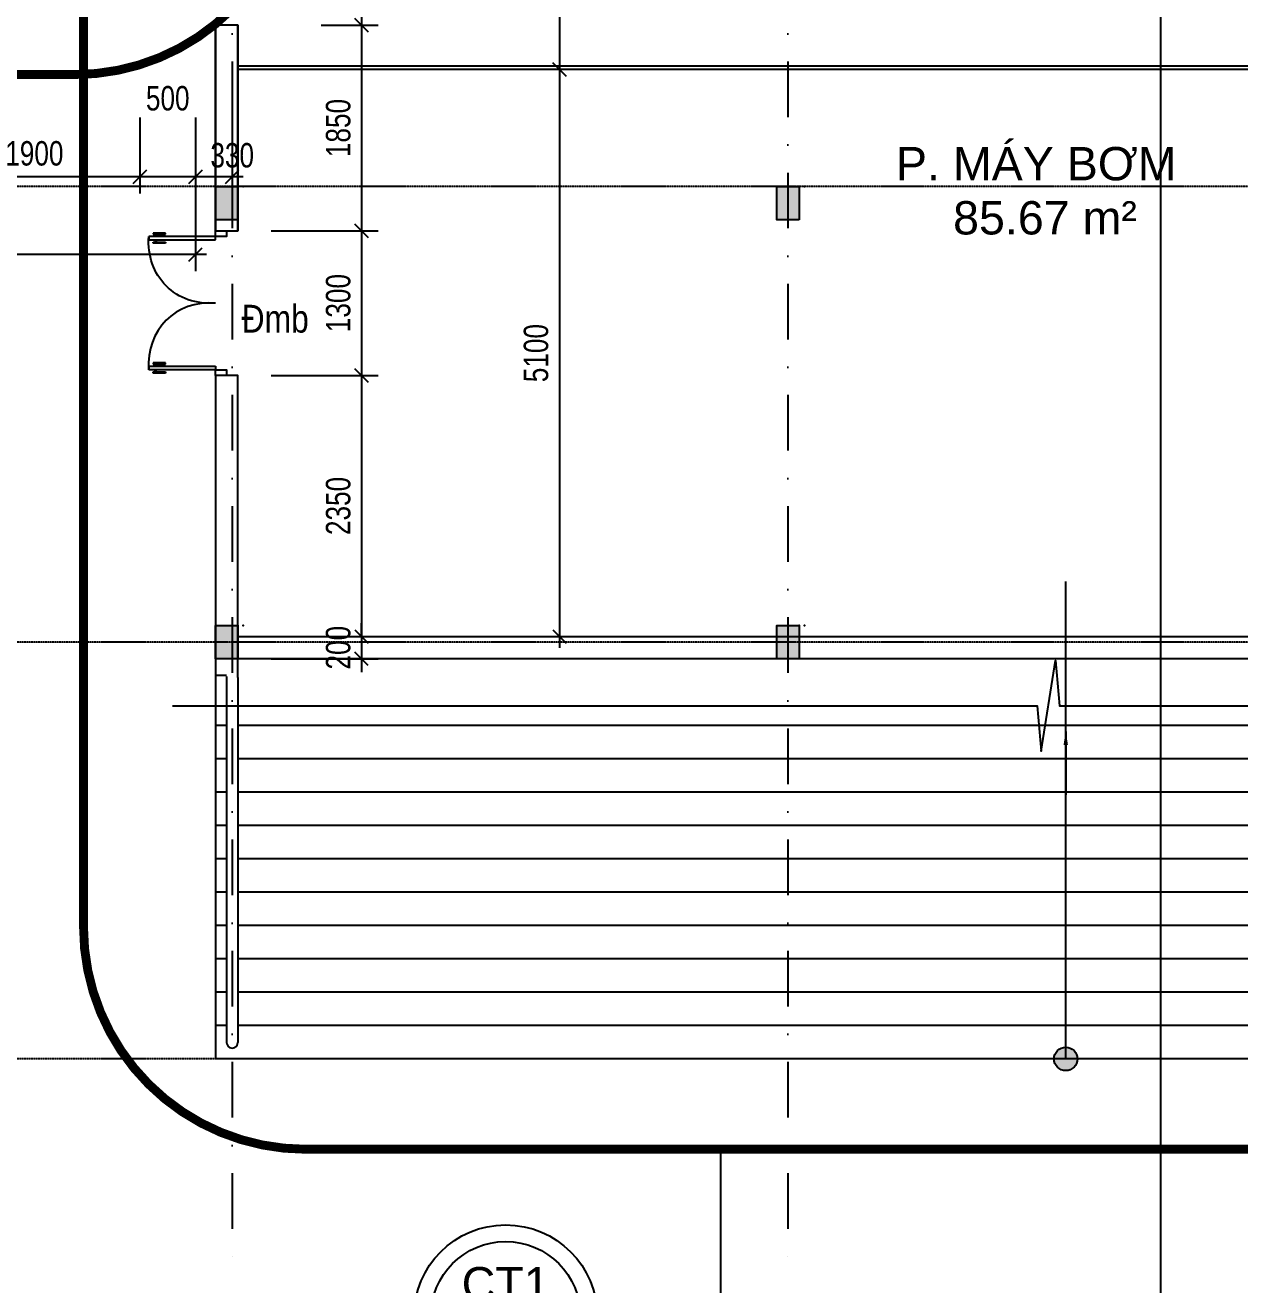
# Model space of a CAD drawing. Header units: millimetres. Extents: x -9574 to 115615, y -25569 to 161230.
# Drawn here: x 23467 to 34396, y -13032 to -1700 of the extents above; entities that cross this region are included whole.
import ezdxf
from ezdxf.enums import TextEntityAlignment as Align

# ---------------------------------------------------------------- set-up
doc = ezdxf.new("R2010")
doc.units = ezdxf.units.MM
for name, pattern in [('KHOANH CT RAM$0$HIDDEN', [9.524999999999999, 6.35, -3.175]), ('KHOANH CT TM-T2-VS1 2$0$HIDDEN', [9.524999999999999, 6.35, -3.175]), ('luoi  H3$0$DASHDOT', [1, 0.5, -0.25, 0, -0.25]), ('luoi  H3$0$DASHDOT2', [0.5, 0.25, -0.125, 0, -0.125])]:
    doc.linetypes.add(name, pattern=pattern)
for name, color, linetype in [('$1$KICHTHUOC', 2, 'Continuous'), ('CUA3', 3, 'Continuous'), ('cuaTT T1$0$TEXTcuaT1', 2, 'Continuous'), ('DAUCAT$0$GHICHU', 6, 'Continuous'), ('dimTT T1$0$KICHTHUOC', 2, 'Continuous'), ('KHOANH CT RAM$0$GHICHU7', 7, 'Continuous'), ('KHOANH CT RAM$0$REC', 40, 'KHOANH CT RAM$0$HIDDEN'), ('KHOANH CT TM-T2-VS1 2$0$REC', 40, 'KHOANH CT TM-T2-VS1 2$0$HIDDEN'), ('luoi  H3$0$truc 3', 8, 'Continuous'), ('luoi  H3$0$TRUC9', 251, 'luoi  H3$0$DASHDOT'), ('text T1$0$textH3', 4, 'Continuous'), ('TT T1$0$03', 4, 'Continuous'), ('TT T1$0$bao cauthang$0$CUA3', 3, 'Continuous'), ('TT T1$0$COT1', 7, 'Continuous'), ('TT T1$0$HATCH', 8, 'Continuous'), ('TT T1$0$NETCAT8', 8, 'Continuous'), ('TT T1$0$TUONG6', 6, 'Continuous')]:
    doc.layers.add(name, color=color, linetype=linetype)
doc.styles.add('cuaTT T1$0$VNI-Helve-Condense', font='vhelvcn_0.ttf')
doc.styles.add('DAUCAT$0$Tahoma', font='tahoma_1.ttf')
doc.styles.add('dimTT T1$0$Standard', font='txt')
doc.styles.add('dimTT T1$1$VSIMPLEX.SHX', font='VSIMPLEX.SHX', dxfattribs={"width": 0.8})
doc.styles.add('KHOANH CT RAM$0$VNI-HELVE', font='vhelven_0.ttf')
doc.styles.add('text T1$0$VNI-HELVE', font='vhelven_0.ttf')
doc.styles.add('TT T1$0$VSIMPLEX.SHX', font='VSIMPLEX.SHX', dxfattribs={"width": 0.8})
doc.dimstyles.new('dimTT T1$0$Standard', dxfattribs={"dimtxt": 0.18, "dimasz": 0.18, "dimexe": 0.18, "dimexo": 0.0625, "dimgap": 0.09, "dimtad": 0, "dimtih": 1, "dimtoh": 1, "dimdec": 4, "dimzin": 0, "dimdsep": 46, "dimtxsty": 'dimTT T1$0$Standard', "dimcen": 0.09, "dimadec": 0, "dimazin": 0, "dimtfac": 1, "dimtdec": 4, "dimtofl": 0, "dimtmove": 0, "dimatfit": 3, "dimfxl": 0, "dimtolj": 1, "dimtzin": 0, "dimarcsym": 0})
doc.dimstyles.new('dimTT T1$1$1-100', dxfattribs={"dimscale": 0, "dimtxt": 220, "dimasz": 120, "dimexe": 150, "dimexo": 300, "dimgap": 100, "dimtad": 1, "dimdec": 0, "dimzin": 0, "dimdsep": 46, "dimtxsty": 'dimTT T1$1$VSIMPLEX.SHX', "dimblk1": 'dimTT T1$1$_OBLIQUE', "dimblk2": 'dimTT T1$1$_OBLIQUE', "dimsah": 1, "dimcen": 0, "dimdle": 100, "dimclrd": 2, "dimclre": 2, "dimclrt": 4, "dimadec": 0, "dimazin": 0, "dimtfac": 1, "dimtdec": 0, "dimtix": 1, "dimtmove": 2, "dimatfit": 3, "dimfxl": 0, "dimtolj": 1, "dimtzin": 0, "dimlwd": -1, "dimlwe": -1, "dimarcsym": 0})
doc.dimstyles.new('TT T1$0$100', dxfattribs={"dimscale": 0, "dimtxt": 600, "dimasz": 120, "dimexe": 150, "dimexo": 300, "dimgap": 100, "dimtad": 1, "dimdec": 0, "dimzin": 0, "dimdsep": 46, "dimtxsty": 'TT T1$0$VSIMPLEX.SHX', "dimblk1": 'TT T1$0$_OBLIQUE', "dimblk2": 'TT T1$0$_OBLIQUE', "dimsah": 1, "dimcen": 0, "dimdle": 100, "dimclrd": 2, "dimclre": 2, "dimclrt": 4, "dimadec": 0, "dimazin": 0, "dimtfac": 1, "dimtdec": 0, "dimtix": 1, "dimtmove": 2, "dimatfit": 3, "dimfxl": 0, "dimtolj": 1, "dimtzin": 0, "dimlwd": -1, "dimlwe": -1, "dimarcsym": 0})

# ---------------------------------------------------------------- blocks, each defined once
blk = doc.blocks.new('luoi  H3')
at = {"layer": 'luoi  H3$0$truc 3', "linetype": 'luoi  H3$0$DASHDOT2', "ltscale": 2000}
for p, q in [((25330, 23976.24335343495), (25330, -12863.07312176737)), ((30329.99999999999, 23976.24335343495), (30329.99999999977, -12863.07312176737))]:
    blk.add_line(p, q, dxfattribs=at)
at = {"layer": 'luoi  H3$0$TRUC9', "ltscale": 2}
for p, q in [((43233.35708804721, -3150.000000000116), (21060.1944206037, -3150)), ((43233.3570880472, -7250.000000000116), (21060.19442060369, -7250)), ((43233.3570880472, -11000.00000000012), (21060.19442060369, -11000))]:
    blk.add_line(p, q, dxfattribs=at)
blk = doc.blocks.new('TT T1$0$_OBLIQUE')
at = {"color": 0, "linetype": 'ByBlock'}
blk.add_line((-0.5, -0.5), (0.5, 0.5), dxfattribs=at)
blk = doc.blocks.new('text T1')
at = {"layer": 'text T1$0$textH3', "style": 'text T1$0$VNI-HELVE'}
for s, p in [('P. MAÙY BÔM', (31302.19685632661, -3095.43397690853)), ('85.67 m²', (31816.20822275242, -3582.4673854962))]:
    blk.add_text(s, height=300, dxfattribs=at).set_placement(p)
blk = doc.blocks.new('*U227')
blk.add_line((-1.434079634557439e-15, 7.937499999999994), (1.580855960127549e-14, 578.6087927799314))
at = {"style": 'DAUCAT$0$Tahoma', "flags": 8}
for tag, p in [('VIEWNUMBER-b', (1.596002264477171e-14, 586.5462927799314)), ('VIEWNUMBER', (-1.409983241273949e-15, -5.639932965095795e-15))]:
    blk.add_attdef(tag, text='', height=2.5, dxfattribs=at).set_placement(p, align=Align.BOTTOM_CENTER)
for tag, p in [('SHEETNUMBER-b', (1.596002264477171e-14, 584.9587927799314)), ('SHEETNUMBER', (-1.409983241273949e-15, -1.587500000000005))]:
    blk.add_attdef(tag, text='', height=2.5, dxfattribs=at).set_placement(p, align=Align.TOP_CENTER)
blk = doc.blocks.new('DAUCAT')
at = {"layer": 'DAUCAT$0$GHICHU', "color": 6, "xscale": 70, "yscale": 70, "zscale": 70}
blk.add_blockref('*U227', (33686.62553419598, -13986.58501684287), dxfattribs=at)
blk = doc.blocks.new('KHOANH CT RAM$0$Chitiet')
for p, q in [((-550.0000000000146, 0), (-800.0000000000146, 0)), ((-450, 0), (450, 0)), ((550.0000000000146, 0), (800.0000000000146, 0))]:
    blk.add_line(p, q)
for radius in [550, 450]:
    blk.add_circle((0, 0), radius)
at = {"style": 'KHOANH CT RAM$0$VNI-HELVE'}
for tag, p in [('CT1', (0, 197.2144846796582)), ('KT01', (0, -200))]:
    blk.add_attdef(tag, text='', height=200, dxfattribs=at).set_placement(p, align=Align.MIDDLE)
blk = doc.blocks.new('KHOANH CT RAM')
at = {"layer": 'KHOANH CT RAM$0$GHICHU7'}
blk.add_lwpolyline([(28011.64318010306, -13317.87964131009), (29727.13511148508, -13317.7844376822), (29727.13511148508, -11812.45397881)], dxfattribs=at)
at = {"layer": 'KHOANH CT RAM$0$REC', "ltscale": 100, "const_width": 80}
blk.add_lwpolyline([(23992.1209543125, -9812.453978810005), (23992.1209543125, -1642.580493668012, -0.4142135623730953), (25992.12095431249, 357.4195063319885), (39460.80322993708, 357.4195063319876, -0.414213562373095), (41460.80322993708, -1642.580493668012), (41460.80322993708, -9812.453978810005, -0.414213562373095), (39460.80322993708, -11812.45397881), (25992.1209543125, -11812.45397881, -0.414213562373095)], format="xyb", close=True, dxfattribs=at)
at = {"layer": 'KHOANH CT RAM$0$GHICHU7'}
ref = blk.add_blockref('KHOANH CT RAM$0$Chitiet', (27790.39524019417, -13317.68923405431), dxfattribs=dict(at, xscale=1.5, yscale=1.5, zscale=1.5))
ref.add_attrib('KT01', 'KT.501', dxfattribs={"layer": '0', "height": 250, "style": 'KHOANH CT RAM$0$VNI-HELVE'}).set_placement((27790.39524019417, -13617.68923405431), align=Align.MIDDLE)
ref.add_attrib('CT1', 'CT1', dxfattribs={"layer": '0', "height": 300.0000000000001, "style": 'KHOANH CT RAM$0$VNI-HELVE'}).set_placement((27790.39524019417, -13021.86750703482), align=Align.MIDDLE)
blk = doc.blocks.new('KHOANH CT TM-T2-VS1 2')
at = {"layer": 'KHOANH CT TM-T2-VS1 2$0$REC', "ltscale": 100, "const_width": 80}
blk.add_lwpolyline([(21095.17481860931, 9464.915551726135), (23909.78653064743, 9464.915551726139, -0.4142135623730953), (25909.78653064743, 7464.915551726139), (25909.78653064743, -143.8742416467144, -0.414213562373095), (23909.78653064743, -2143.874241646714), (21095.17481860931, -2143.874241646714, -0.414213562373095), (19095.17481860931, -143.8742416467144), (19095.17481860931, 7464.915551726135, -0.414213562373095)], format="xyb", close=True, dxfattribs=at)
blk = doc.blocks.new('dimTT T1$1$_OBLIQUE')
at = {"color": 0, "linetype": 'ByBlock'}
blk.add_line((-0.5, -0.5), (0.5, 0.5), dxfattribs=at)
blk = doc.blocks.new('*D2020')
at = {"layer": 'DEFPOINTS', "color": 0, "ltscale": 2}
for p in [(25000.00001016027, -2228.647251000701), (25330.00001016027, -2228.647251000701), (25000.00001016027, -3063.952438751774)]:
    blk.add_point(p, dxfattribs=at)
at = {"layer": 'dimTT T1$0$KICHTHUOC', "color": 2, "ltscale": 2}
for p, q in [((25000.00001016027, -2528.647251000701), (25000.00001016027, -3213.952438751774)), ((25330.00001016027, -2528.647251000701), (25330.00001016027, -3213.952438751774)), ((25430.00001016027, -3063.952438751774), (24900.00001016027, -3063.952438751774))]:
    blk.add_line(p, q, dxfattribs=at)
at = {"layer": 'dimTT T1$0$KICHTHUOC', "color": 2, "ltscale": 2, "xscale": 120, "yscale": 120, "zscale": 120, "rotation": 180}
blk.add_blockref('dimTT T1$1$_OBLIQUE', (25000.00001016027, -3063.952438751774), dxfattribs=at)
at = {"layer": 'dimTT T1$0$KICHTHUOC', "color": 2, "ltscale": 2, "xscale": 120, "yscale": 120, "zscale": 120}
blk.add_blockref('dimTT T1$1$_OBLIQUE', (25330.00001016027, -3063.952438751774), dxfattribs=at)
at = {"layer": 'dimTT T1$0$KICHTHUOC', "color": 4, "ltscale": 2, "insert": (25330.00001016027, -2871.299844876237), "char_height": 220, "attachment_point": 5, "style": 'dimTT T1$1$VSIMPLEX.SHX'}
blk.add_mtext('\\A1;330', dxfattribs=at)
blk = doc.blocks.new('*D2021')
at = {"layer": 'DEFPOINTS', "color": 0, "ltscale": 2}
for p in [(24499.92210919364, -2228.647251000701), (25000.00001016027, -2228.647251000701), (24499.92210919364, -3063.952438751774)]:
    blk.add_point(p, dxfattribs=at)
at = {"layer": 'dimTT T1$0$KICHTHUOC', "color": 2, "ltscale": 2}
for p, q in [((24499.92210919364, -2528.647251000701), (24499.92210919364, -3213.952438751774)), ((25000.00001016027, -2528.647251000701), (25000.00001016027, -3213.952438751774)), ((25100.00001016027, -3063.952438751774), (24399.92210919364, -3063.952438751774))]:
    blk.add_line(p, q, dxfattribs=at)
at = {"layer": 'dimTT T1$0$KICHTHUOC', "color": 2, "ltscale": 2, "xscale": 120, "yscale": 120, "zscale": 120, "rotation": 180}
blk.add_blockref('dimTT T1$1$_OBLIQUE', (24499.92210919364, -3063.952438751774), dxfattribs=at)
at = {"layer": 'dimTT T1$0$KICHTHUOC', "color": 2, "ltscale": 2, "xscale": 120, "yscale": 120, "zscale": 120}
blk.add_blockref('dimTT T1$1$_OBLIQUE', (25000.00001016027, -3063.952438751774), dxfattribs=at)
at = {"layer": 'dimTT T1$0$KICHTHUOC', "color": 4, "ltscale": 2, "insert": (24749.96105967695, -2358.335185341311), "char_height": 220, "attachment_point": 5, "style": 'dimTT T1$1$VSIMPLEX.SHX'}
blk.add_mtext('\\A1;500', dxfattribs=at)
blk = doc.blocks.new('*D2022')
at = {"layer": 'DEFPOINTS', "color": 0, "ltscale": 2}
for p in [(22600.00001016277, -2228.647251000701), (24499.92210919364, -2228.647251000701), (22600.00001016277, -3063.952438751774)]:
    blk.add_point(p, dxfattribs=at)
at = {"layer": 'dimTT T1$0$KICHTHUOC', "color": 2, "ltscale": 2}
for p, q in [((22600.00001016277, -2528.647251000701), (22600.00001016277, -3213.952438751774)), ((24499.92210919364, -2528.647251000701), (24499.92210919364, -3213.952438751774)), ((24599.92210919364, -3063.952438751774), (22500.00001016277, -3063.952438751774))]:
    blk.add_line(p, q, dxfattribs=at)
at = {"layer": 'dimTT T1$0$KICHTHUOC', "color": 2, "ltscale": 2, "xscale": 120, "yscale": 120, "zscale": 120, "rotation": 180}
blk.add_blockref('dimTT T1$1$_OBLIQUE', (22600.00001016277, -3063.952438751774), dxfattribs=at)
at = {"layer": 'dimTT T1$0$KICHTHUOC', "color": 2, "ltscale": 2, "xscale": 120, "yscale": 120, "zscale": 120}
blk.add_blockref('dimTT T1$1$_OBLIQUE', (24499.92210919364, -3063.952438751774), dxfattribs=at)
at = {"layer": 'dimTT T1$0$KICHTHUOC', "color": 4, "ltscale": 2, "insert": (23549.9610596782, -2853.952438751774), "char_height": 220, "attachment_point": 5, "style": 'dimTT T1$1$VSIMPLEX.SHX'}
blk.add_mtext('\\A1;1900', dxfattribs=at)
blk = doc.blocks.new('*D2076')
at = {"layer": 'DEFPOINTS', "color": 0, "ltscale": 2}
for p in [(20000.00001016026, -2228.647251000701), (25000.00001016027, -2228.647251000701), (20000.00001016026, -3761.354551988727)]:
    blk.add_point(p, dxfattribs=at)
at = {"layer": 'dimTT T1$0$KICHTHUOC', "color": 2, "ltscale": 2}
for p, q in [((20000.00001016026, -2528.647251000701), (20000.00001016026, -3911.354551988727)), ((25000.00001016027, -2528.647251000701), (25000.00001016027, -3911.354551988727)), ((25100.00001016027, -3761.354551988727), (19900.00001016026, -3761.354551988727))]:
    blk.add_line(p, q, dxfattribs=at)
at = {"layer": 'dimTT T1$0$KICHTHUOC', "color": 2, "ltscale": 2, "xscale": 120, "yscale": 120, "zscale": 120, "rotation": 180}
blk.add_blockref('dimTT T1$1$_OBLIQUE', (20000.00001016026, -3761.354551988727), dxfattribs=at)
at = {"layer": 'dimTT T1$0$KICHTHUOC', "color": 2, "ltscale": 2, "xscale": 120, "yscale": 120, "zscale": 120}
blk.add_blockref('dimTT T1$1$_OBLIQUE', (25000.00001016027, -3761.354551988727), dxfattribs=at)
at = {"layer": 'dimTT T1$0$KICHTHUOC', "color": 4, "ltscale": 2, "insert": (22500.00001016026, -3551.354551988727), "char_height": 220, "attachment_point": 5, "style": 'dimTT T1$1$VSIMPLEX.SHX'}
blk.add_mtext('\\A1;5000', dxfattribs=at)
blk = doc.blocks.new('*D2259')
at = {"layer": 'DEFPOINTS', "color": 0, "ltscale": 2}
for p in [(25830.07790096576, -99.58985574890286), (25830.07790096576, -1699.589855748437), (26494.58081263868, -1699.589855748437)]:
    blk.add_point(p, dxfattribs=at)
at = {"layer": 'dimTT T1$0$KICHTHUOC', "color": 2, "ltscale": 2}
for p, q in [((26494.58081263868, 0.4101442510969523), (26494.58081263868, -1799.589855748437)), ((26130.07790096576, -99.58985574890293), (26644.58081263868, -99.58985574890309)), ((26130.07790096576, -1699.589855748437), (26644.58081263868, -1699.589855748437))]:
    blk.add_line(p, q, dxfattribs=at)
at = {"layer": 'dimTT T1$0$KICHTHUOC', "color": 2, "ltscale": 2, "xscale": 120, "yscale": 120, "zscale": 120}
for p, rotation in [((26494.58081263868, -99.58985574890305), 90), ((26494.58081263868, -1699.589855748437), 270)]:
    blk.add_blockref('dimTT T1$1$_OBLIQUE', p, dxfattribs=dict(at, rotation=rotation))
at = {"layer": 'dimTT T1$0$KICHTHUOC', "color": 4, "ltscale": 2, "insert": (26284.58081263868, -899.5898557486659), "char_height": 220, "attachment_point": 5, "rotation": 90, "style": 'dimTT T1$1$VSIMPLEX.SHX'}
blk.add_mtext('\\A1;1600', dxfattribs=at)
blk = doc.blocks.new('*D2260')
at = {"layer": 'DEFPOINTS', "color": 0, "ltscale": 2}
for p in [(25830.07790096576, -1699.589855748437), (25380.0000000007, -3549.794926833442), (26494.58081263868, -3549.794926833443)]:
    blk.add_point(p, dxfattribs=at)
at = {"layer": 'dimTT T1$0$KICHTHUOC', "color": 2, "ltscale": 2}
for p, q in [((26130.07790096576, -1699.589855748437), (26644.58081263868, -1699.589855748437)), ((26494.58081263868, -1599.589855748437), (26494.58081263868, -3649.794926833443)), ((25680.0000000007, -3549.794926833443), (26644.58081263868, -3549.794926833443))]:
    blk.add_line(p, q, dxfattribs=at)
at = {"layer": 'dimTT T1$0$KICHTHUOC', "color": 2, "ltscale": 2, "xscale": 120, "yscale": 120, "zscale": 120}
for p, rotation in [((26494.58081263868, -1699.589855748437), 90), ((26494.58081263868, -3549.794926833443), 270)]:
    blk.add_blockref('dimTT T1$1$_OBLIQUE', p, dxfattribs=dict(at, rotation=rotation))
at = {"layer": 'dimTT T1$0$KICHTHUOC', "color": 4, "ltscale": 2, "insert": (26284.58081263868, -2624.692391290936), "char_height": 220, "attachment_point": 5, "rotation": 90, "style": 'dimTT T1$1$VSIMPLEX.SHX'}
blk.add_mtext('\\A1;1850', dxfattribs=at)
blk = doc.blocks.new('*D2261')
at = {"layer": 'DEFPOINTS', "color": 0, "ltscale": 2}
for p in [(25380.0000000007, -3549.794926833442), (25379.92210919689, -4849.794926833442), (26494.58081263868, -4849.794926833442)]:
    blk.add_point(p, dxfattribs=at)
at = {"layer": 'dimTT T1$0$KICHTHUOC', "color": 2, "ltscale": 2}
for p, q in [((26494.58081263868, -3449.794926833443), (26494.58081263868, -4949.794926833442)), ((25680.0000000007, -3549.794926833443), (26644.58081263868, -3549.794926833443)), ((25679.92210919689, -4849.794926833442), (26644.58081263868, -4849.794926833443))]:
    blk.add_line(p, q, dxfattribs=at)
at = {"layer": 'dimTT T1$0$KICHTHUOC', "color": 2, "ltscale": 2, "xscale": 120, "yscale": 120, "zscale": 120}
for p, rotation in [((26494.58081263868, -3549.794926833443), 90), ((26494.58081263868, -4849.794926833442), 270)]:
    blk.add_blockref('dimTT T1$1$_OBLIQUE', p, dxfattribs=dict(at, rotation=rotation))
at = {"layer": 'dimTT T1$0$KICHTHUOC', "color": 4, "ltscale": 2, "insert": (26284.58081263868, -4199.794926833439), "char_height": 220, "attachment_point": 5, "rotation": 90, "style": 'dimTT T1$1$VSIMPLEX.SHX'}
blk.add_mtext('\\A1;1300', dxfattribs=at)
blk = doc.blocks.new('*D2262')
at = {"layer": 'DEFPOINTS', "color": 0, "ltscale": 2}
for p in [(25379.92210919689, -4849.794926833442), (25380.0000000007, -7200.00000000012), (26494.58081263868, -7200.00000000012)]:
    blk.add_point(p, dxfattribs=at)
at = {"layer": 'dimTT T1$0$KICHTHUOC', "color": 2, "ltscale": 2}
for p, q in [((26494.58081263868, -4749.794926833442), (26494.58081263868, -7300.00000000012)), ((25679.92210919689, -4849.794926833442), (26644.58081263868, -4849.794926833443)), ((25680.0000000007, -7200.00000000012), (26644.58081263868, -7200.000000000121))]:
    blk.add_line(p, q, dxfattribs=at)
at = {"layer": 'dimTT T1$0$KICHTHUOC', "color": 2, "ltscale": 2, "xscale": 120, "yscale": 120, "zscale": 120}
for p, rotation in [((26494.58081263868, -4849.794926833442), 90), ((26494.58081263868, -7200.00000000012), 270)]:
    blk.add_blockref('dimTT T1$1$_OBLIQUE', p, dxfattribs=dict(at, rotation=rotation))
at = {"layer": 'dimTT T1$0$KICHTHUOC', "color": 4, "ltscale": 2, "insert": (26284.58081263868, -6024.897463416777), "char_height": 220, "attachment_point": 5, "rotation": 90, "style": 'dimTT T1$1$VSIMPLEX.SHX'}
blk.add_mtext('\\A1;2350', dxfattribs=at)
blk = doc.blocks.new('*D2263')
at = {"layer": 'DEFPOINTS', "color": 0, "ltscale": 2}
for p in [(25380.0000000007, -7200.00000000012), (25380.0000000007, -7400.000000000011), (26494.58081263868, -7400.000000000011)]:
    blk.add_point(p, dxfattribs=at)
at = {"layer": 'dimTT T1$0$KICHTHUOC', "color": 2, "ltscale": 2}
for p, q in [((26494.58081263868, -7200.00000000012), (26494.58081263868, -7080.00000000012)), ((25680.0000000007, -7200.00000000012), (26644.58081263868, -7200.000000000121)), ((26494.58081263868, -7200.00000000012), (26494.58081263868, -7400.000000000011)), ((25680.0000000007, -7400.000000000011), (26644.58081263868, -7400.000000000012)), ((26494.58081263868, -7400.000000000011), (26494.58081263868, -7520.000000000011))]:
    blk.add_line(p, q, dxfattribs=at)
at = {"layer": 'dimTT T1$0$KICHTHUOC', "color": 2, "ltscale": 2, "xscale": 120, "yscale": 120, "zscale": 120}
for p, rotation in [((26494.58081263868, -7200.00000000012), 270), ((26494.58081263868, -7400.000000000011), 90)]:
    blk.add_blockref('dimTT T1$1$_OBLIQUE', p, dxfattribs=dict(at, rotation=rotation))
at = {"layer": 'dimTT T1$0$KICHTHUOC', "color": 4, "ltscale": 2, "insert": (26284.58081263868, -7300.000000000062), "char_height": 220, "attachment_point": 5, "rotation": 90, "style": 'dimTT T1$1$VSIMPLEX.SHX'}
blk.add_mtext('\\A1;200', dxfattribs=at)
blk = doc.blocks.new('*D2355')
at = {"layer": 'DEFPOINTS', "color": 0, "ltscale": 2}
for p in [(28480.97781228885, 0.2915133268357712), (28274.53353885963, -2099.708486673164), (28480.97781228885, -2099.708486673164)]:
    blk.add_point(p, dxfattribs=at)
at = {"layer": 'dimTT T1$0$KICHTHUOC', "color": 2, "ltscale": 2}
for p, q in [((28180.97781228885, 0.2915133268358562), (28124.53353885963, 0.2915133268358722)), ((28274.53353885963, 100.2915133268358), (28274.53353885963, -2199.708486673164)), ((28180.97781228885, -2099.708486673164), (28124.53353885963, -2099.708486673164))]:
    blk.add_line(p, q, dxfattribs=at)
at = {"layer": 'dimTT T1$0$KICHTHUOC', "color": 2, "ltscale": 2, "xscale": 120, "yscale": 120, "zscale": 120}
for p, rotation in [((28274.53353885963, 0.2915133268358298), 90), ((28274.53353885963, -2099.708486673164), 270)]:
    blk.add_blockref('dimTT T1$1$_OBLIQUE', p, dxfattribs=dict(at, rotation=rotation))
at = {"layer": 'dimTT T1$0$KICHTHUOC', "color": 4, "ltscale": 2, "insert": (28064.53353885963, -1049.70848667316), "char_height": 220, "attachment_point": 5, "rotation": 90, "style": 'dimTT T1$1$VSIMPLEX.SHX'}
blk.add_mtext('\\A1;2100', dxfattribs=at)
blk = doc.blocks.new('*D2356')
at = {"layer": 'DEFPOINTS', "color": 0, "ltscale": 2}
for p in [(28480.97781228885, -2099.708486673164), (28274.53353885961, -7200.000000000119), (28319.37264400446, -7200.000000000119)]:
    blk.add_point(p, dxfattribs=at)
at = {"layer": 'dimTT T1$0$KICHTHUOC', "color": 2, "ltscale": 2}
for p, q in [((28274.53353885961, -1999.708486673164), (28274.53353885961, -7300.000000000119)), ((28180.97781228885, -2099.708486673164), (28124.53353885961, -2099.708486673164)), ((28019.37264400446, -7200.000000000119), (28124.53353885961, -7200.000000000119))]:
    blk.add_line(p, q, dxfattribs=at)
at = {"layer": 'dimTT T1$0$KICHTHUOC', "color": 2, "ltscale": 2, "xscale": 120, "yscale": 120, "zscale": 120}
for p, rotation in [((28274.53353885961, -2099.708486673164), 90), ((28274.53353885961, -7200.000000000119), 270)]:
    blk.add_blockref('dimTT T1$1$_OBLIQUE', p, dxfattribs=dict(at, rotation=rotation))
at = {"layer": 'dimTT T1$0$KICHTHUOC', "color": 4, "ltscale": 2, "insert": (28064.53353885961, -4649.854243336637), "char_height": 220, "attachment_point": 5, "rotation": 90, "style": 'dimTT T1$1$VSIMPLEX.SHX'}
blk.add_mtext('\\A1;5100', dxfattribs=at)
blk = doc.blocks.new('cuaTT T1')
at = {"layer": 'cuaTT T1$0$TEXTcuaT1', "style": 'cuaTT T1$0$VNI-Helve-Condense'}
blk.add_text('Ñmb', height=250, dxfattribs=at).set_placement((25414.64537673271, -4465.230051575361))
blk = doc.blocks.new('TT T1')
at = {"layer": 'TT T1$0$COT1'}
for points in [[(25379.99999999983, -3450.00000000001), (25179.99999999983, -3450.00000000001), (25179.99999999983, -3150.00000000001), (25379.99999999983, -3150.00000000001)], [(30430.00000000052, -3450.00000000001), (30230.00000000052, -3450.00000000001), (30230.00000000052, -3150.00000000001), (30430.00000000052, -3150.00000000001)], [(25380.00004260198, -7400.000000000048), (25180.00004260198, -7400.000000000048), (25180.00004260198, -7100.000000000048), (25380.00004260198, -7100.000000000048)], [(30430.00004260267, -7400.000000000049), (30230.00004260267, -7400.000000000049), (30230.00004260267, -7100.000000000049), (30430.00004260267, -7100.000000000049)]]:
    blk.add_hatch(color=256, dxfattribs=at).paths.add_polyline_path(points)
at = {"layer": 'TT T1$0$NETCAT8'}
h = blk.add_hatch(color=256, dxfattribs=at)
edge = h.paths.add_edge_path()
edge.add_ellipse((32829.92212596582, -10999.55332045441), major_axis=(74.32103594750221, -74.32103594750222), ratio=0.9999999999991218, start_angle=45.091244276729924, end_angle=134.9999999996417, ccw=False)
edge.add_ellipse((32829.92212596315, 22000.44667953721), major_axis=(32999.9576647471, 52.86891517234829), ratio=0.9999999995418477, start_angle=269.90820706061635, end_angle=270.09069561393153, ccw=False)
edge.add_line((32829.92212596652, -10999.55332045441), (32829.92212596646, -10894.44750344797))
edge = h.paths.add_edge_path()
edge.add_ellipse((32829.92212596582, -10999.55332045418), major_axis=(74.3210359474199, 74.32103594741982), ratio=0.9999999999997773, start_angle=44.99999999967321, end_angle=89.9999999999888, ccw=False)
edge.add_line((32829.9221259664, -10894.44750344774), (32829.92212596646, -10999.55332045418))
edge.add_ellipse((32829.92212596874, 22000.44667953232), major_axis=(52.56321143665431, 32999.95813797219), ratio=0.9999999990743256, start_angle=179.9087736115546, end_angle=180.0912621651245, ccw=False)
edge.add_ellipse((32829.92212596582, -10999.55332045418), major_axis=(74.32103594745026, 74.32103594745021), ratio=0.9999999999997603, start_angle=90.00000000001131, end_angle=134.9087557232883, ccw=False)
edge = h.paths.add_edge_path()
edge.add_line((32829.92212596652, -10999.55332045418), (32829.92212596658, -11104.65913746085))
edge.add_ellipse((32829.92212596594, -10999.55332045418), major_axis=(74.32103594751398, -74.32103594751405), ratio=0.9999999999993543, start_angle=224.9087557233138, end_angle=315.00000000033054, ccw=False)
edge.add_ellipse((32829.92212596874, 22000.4466795386), major_axis=(52.54064266467675, 32999.95817391902), ratio=0.9999999990741856, start_angle=179.9087344267963, end_angle=180.0912229803662)
edge = h.paths.add_edge_path()
edge.add_ellipse((32829.92212599959, 22000.44667954559), major_axis=(54.05375202288444, -32999.95573015017), ratio=0.9999999997701275, start_angle=-0.09385009834169634, end_angle=0.08863845509895708)
edge.add_ellipse((32829.92212596594, -10999.55332045441), major_axis=(74.32103594738788, 74.32103594738783), ratio=0.9999999999994247, start_angle=270.00000000003365, end_angle=315.0912442766884, ccw=False)
edge.add_ellipse((32829.92212596594, -10999.55332045394), major_axis=(74.32103594748332, 74.32103594748327), ratio=0.9999999999999025, start_angle=225.0000000003518, end_angle=269.9999999999551, ccw=False)
edge.add_line((32829.92212596652, -11104.65913746061), (32829.92212596646, -10999.55332045418))
at = {"ltscale": 2}
for p, q in [((40279.99999999936, -2069.708486673166), (25380.00000000006, -2069.708486673164)), ((40279.99999999936, -2099.708486673166), (25380.00000000006, -2099.708486673164))]:
    blk.add_line(p, q, dxfattribs=at)
at = {"layer": 'TT T1$0$03'}
for p, q in [((25279.92206794873, -7249.999949600731), (25179.92206794873, -7249.999949600731)), ((25180.00004260198, -7549.601764351668), (25179.92207686312, -10999.60171395235)), ((25279.92206794862, -7549.999949600149), (25179.92206794862, -7549.999949600149)), ((25279.95158959634, -7558.346391615546), (25279.9220741695, -10852.23402226039)), ((25379.9515896318, -7567.095257971286), (25379.92207416624, -10852.23402164583)), ((25279.92207106622, -7999.601713949091), (25179.92207106622, -7999.601713949091)), ((40279.92219288205, -7999.601713949094), (25379.92206528434, -7999.601868786592)), ((25279.92207418347, -8299.601713946415), (25179.92207418347, -8299.601713946415)), ((40279.9221959993, -8299.601713946417), (25379.92206840159, -8299.601868783915)), ((25279.92207730073, -8599.601713943737), (25179.92207730073, -8599.601713943737)), ((40279.92219911655, -8599.601713943739), (25379.92207151884, -8599.601868781237)), ((25279.92208041798, -8899.60171394362), (25179.92208041798, -8899.60171394362)), ((40279.92220223381, -8899.601713943623), (25379.9220746361, -8899.601868781121)), ((25279.92207021511, -9199.601713952352), (25179.92207021511, -9199.601713952352)), ((40279.92219211592, -9199.601713952354), (25379.9220640104, -9199.601868787291)), ((25279.92207248148, -9499.601713952352), (25179.92207248148, -9499.601713952352)), ((40279.92219446704, -9499.601713952354), (25379.92206585396, -9499.601868783915)), ((25279.92207474785, -9799.601713952352), (25179.92207474785, -9799.601713952352)), ((40279.9221968184, -9799.601713952354), (25379.92206769751, -9799.601868781121)), ((25279.86573871609, -10099.60171395235), (25179.86410570412, -10099.60171395235)), ((40279.92212546605, -10099.60171395235), (25379.92206954106, -10099.60186877833)), ((25279.86589825374, -10399.60171395235), (25179.86426524154, -10399.60171395235)), ((40279.92228500347, -10399.60171395235), (25379.92207138461, -10399.60186877821)), ((25279.92207302746, -10699.60171395235), (25179.92207477649, -10699.60171395235)), ((40279.92212475475, -10699.60171395235), (25379.92207322816, -10699.60186877507)), ((40480.07792481559, -10999.60171187248), (25179.92207686312, -10999.60171395235))]:
    blk.add_line(p, q, dxfattribs=at)
blk.add_arc((25329.92207416787, -10852.23402195305), 49.99999999836951, 180.0000003535156, 3.535156236454132e-07, dxfattribs=at)
at = {"layer": 'TT T1$0$bao cauthang$0$CUA3', "linetype": 'Continuous'}
for p, q in [((24580.0000000007, -3599.794987504005), (24580.0000000007, -3631.963662055887)), ((25180.0000000007, -3599.794987504005), (24580.0000000007, -3599.794987504005)), ((24729.6930974049, -3570.151497904777), (24617.49405912939, -3570.151497904777)), ((24617.49405912939, -3570.151497904777), (24617.49405912939, -3580.441807396345)), ((24617.49405912939, -3580.441807396345), (24729.6930974049, -3580.441807396345)), ((24635.41213579173, -3580.441807396345), (24635.41213579173, -3599.794987504005)), ((24645.59362865495, -3580.441807396345), (24645.59362865495, -3599.794987504005)), ((24729.6930974049, -3580.441807396345), (24729.6930974049, -3570.151497904777)), ((24580.0000000007, -3631.963662055887), (25180.0000000007, -3631.963662055887)), ((24617.49405912939, -3651.316842163548), (24729.6930974049, -3651.316842163548)), ((24617.49405912939, -3661.607151655115), (24617.49405912939, -3651.316842163548)), ((24729.6930974049, -3661.607151655115), (24617.49405912939, -3661.607151655115)), ((24635.41213579173, -3631.963662055887), (24635.41213579173, -3651.316842163548)), ((24645.59362865495, -3631.963662055887), (24645.59362865495, -3651.316842163548)), ((24729.6930974049, -3651.316842163548), (24729.6930974049, -3661.607151655115)), ((24729.6930974049, -4737.982823352895), (24617.49405912939, -4737.982823352895)), ((24617.49405912939, -4737.982823352895), (24617.49405912939, -4748.273132844462)), ((24617.49405912939, -4748.273132844462), (24729.6930974049, -4748.273132844462)), ((24635.41213579173, -4767.626312952123), (24635.41213579173, -4748.273132844462)), ((24645.59362865495, -4767.626312952123), (24645.59362865495, -4748.273132844462)), ((24729.6930974049, -4748.273132844462), (24729.6930974049, -4737.982823352895)), ((24580.0000000007, -4767.626312952123), (25180.0000000007, -4767.626312952123)), ((24580.0000000007, -4799.794987504005), (24580.0000000007, -4767.626312952123)), ((25180.0000000007, -4799.794987504005), (24580.0000000007, -4799.794987504005)), ((24617.49405912939, -4819.148167611665), (24729.6930974049, -4819.148167611665)), ((24617.49405912939, -4829.438477103233), (24617.49405912939, -4819.148167611665)), ((24729.6930974049, -4829.438477103233), (24617.49405912939, -4829.438477103233)), ((24635.41213579173, -4819.148167611665), (24635.41213579173, -4799.794987504005)), ((24645.59362865495, -4819.148167611665), (24645.59362865495, -4799.794987504005)), ((24729.6930974049, -4819.148167611665), (24729.6930974049, -4829.438477103233))]:
    blk.add_line(p, q, dxfattribs=at)
at = {"layer": 'TT T1$0$bao cauthang$0$CUA3', "color": 4, "linetype": 'Continuous'}
for p, q in [((25180.0000000007, -3631.963662055887), (25180.0000000007, -3599.794987504005)), ((25180.0000000007, -4767.626312952123), (25180.0000000007, -4799.794987504005))]:
    blk.add_line(p, q, dxfattribs=at)
at = {"layer": 'TT T1$0$bao cauthang$0$CUA3', "ltscale": 2}
for points in [[(25180.00000000064, -3549.794987504005), (25280.00000000064, -3549.794987504005), (25280.00000000064, -3599.794987504005), (25180.00000000064, -3599.794987504005)], [(25180.00000000064, -4799.794987504005), (25280.00000000064, -4799.794987504005), (25280.00000000064, -4849.794987504005), (25180.00000000064, -4849.794987504005)]]:
    blk.add_lwpolyline(points, close=True, dxfattribs=at)
at = {"layer": 'TT T1$0$bao cauthang$0$CUA3', "linetype": 'Continuous', "extrusion": (0, 0, -1)}
blk.add_ellipse((25230.0000000007, -3549.794987504005), major_axis=(494.9747468306009, 494.9747468306009), ratio=0.8571428571428137, start_param=2.356194490192318, end_param=3.926990816987242, dxfattribs=at)
at = {"layer": 'TT T1$0$bao cauthang$0$CUA3', "linetype": 'Continuous'}
blk.add_ellipse((25230.0000000007, -4849.794987504005), major_axis=(-494.974746830601, 494.9747468306011), ratio=0.8571428571428304, start_param=-0.7853981633974431, end_param=0.7853981633974447, dxfattribs=at)
at = {"layer": 'TT T1$0$COT1'}
for points in [[(25379.99999999983, -3450.00000000001), (25179.99999999983, -3450.00000000001), (25179.99999999983, -3150.00000000001), (25379.99999999983, -3150.00000000001)], [(25379.99999999983, -3450.00000000001), (25179.99999999983, -3450.00000000001), (25179.99999999983, -3150.00000000001), (25379.99999999983, -3150.00000000001)], [(30430.00000000052, -3450.00000000001), (30230.00000000052, -3450.00000000001), (30230.00000000052, -3150.00000000001), (30430.00000000052, -3150.00000000001)], [(30430.00000000052, -3450.00000000001), (30230.00000000052, -3450.00000000001), (30230.00000000052, -3150.00000000001), (30430.00000000052, -3150.00000000001)], [(25380.00004260198, -7400.000000000048), (25180.00004260198, -7400.000000000048), (25180.00004260198, -7100.000000000048), (25380.00004260198, -7100.000000000048)], [(25380.00004260198, -7400.000000000048), (25180.00004260198, -7400.000000000048), (25180.00004260198, -7100.000000000048), (25380.00004260198, -7100.000000000048)], [(30430.00004260267, -7400.000000000049), (30230.00004260267, -7400.000000000049), (30230.00004260267, -7100.000000000049), (30430.00004260267, -7100.000000000049)], [(30430.00004260267, -7400.000000000049), (30230.00004260267, -7400.000000000049), (30230.00004260267, -7100.000000000049), (30430.00004260267, -7100.000000000049)]]:
    blk.add_lwpolyline(points, close=True, dxfattribs=at)
for p in [(25379.99999999983, -3150.00000000001), (25429.99999999959, -3149.999999999777), (30430.00000000052, -3150.00000000001), (30480.00000000029, -3149.999999999777), (25380.00004260198, -7100.000000000048), (25430.00004260174, -7099.999999999815), (30430.00004260267, -7100.000000000049), (30480.00004260244, -7099.999999999816)]:
    blk.add_point(p, dxfattribs=at)
at = {"layer": 'TT T1$0$NETCAT8'}
blk.add_line((32829.90572818683, -10999.55532319306), (32829.92209815199, -6704.380832084432), dxfattribs=at)
blk.add_lwpolyline([(24793.76178160218, -7822.462775864434), (32573.36843867367, -7822.462775865873), (32608.99323865541, -8229.656102935174), (32738.50758407609, -7415.269195912206), (32774.13240618234, -7822.462775865892), (40553.73334032648, -7822.462775866509)], dxfattribs=at)
blk.add_circle((32829.92212596594, -10999.55332045441), 105.1058170064984, dxfattribs=at)
at = {"layer": 'TT T1$0$TUONG6'}
for p, q in [((25180.0000000007, -3549.794926833442), (25180.0000000007, -1699.881366993509)), ((25380.0000000007, -1699.881366993509), (25380.0000000007, -3549.794926833442)), ((25380.00000000069, -7200.000000000118), (40280.00000000046, -7200.000000000121)), ((40280.00000000046, -7400.000000000128), (25380.00000000069, -7400.000000000009))]:
    blk.add_line(p, q, dxfattribs=at)
blk.add_lwpolyline([(25180.00000000064, -3549.794926833442), (25380.0000000007, -3549.794926833442), (25380.0000000007, -1699.881366993509), (25180.00000000064, -1699.881366993509)], close=True, dxfattribs=at)
blk.add_lwpolyline([(25379.95164950145, -7567.095263209201), (25379.92210919689, -4849.794926833442), (25179.97050229742, -4849.794926833442), (25180.00004260198, -7549.601764351668)], dxfattribs=at)
at = {"layer": 'TT T1$0$HATCH', "ltscale": 2}
blk.add_leader([(32830.00000000058, -8054.225618911049), (32829.92202000623, -8623.419892825783)], dimstyle='TT T1$0$100', override={"dimscale": 1, "dimtad": 0}, dxfattribs=at)
blk = doc.blocks.new('dimTT T1')
at = {"layer": 'dimTT T1$0$KICHTHUOC', "ltscale": 2}
for base, p1, p2, picture, middle in [((26494.58081263868, -1699.589855748437), (25830.07790096576, -99.58985574890286), (25830.07790096576, -1699.589855748437), '*D2259', (26284.58081263868, -899.5898557486659)), ((26494.58081263868, -3549.794926833443), (25830.07790096576, -1699.589855748437), (25380.0000000007, -3549.794926833442), '*D2260', (26284.58081263868, -2624.692391290936)), ((26494.58081263868, -4849.794926833442), (25380.0000000007, -3549.794926833442), (25379.92210919689, -4849.794926833442), '*D2261', (26284.58081263868, -4199.794926833439)), ((26494.58081263868, -7200.00000000012), (25379.92210919689, -4849.794926833442), (25380.0000000007, -7200.00000000012), '*D2262', (26284.58081263868, -6024.897463416777)), ((26494.58081263868, -7400.000000000011), (25380.0000000007, -7200.00000000012), (25380.0000000007, -7400.000000000011), '*D2263', (26284.58081263868, -7300.000000000062))]:
    dim = blk.add_linear_dim(base=base, p1=p1, p2=p2, angle=90, dimstyle='dimTT T1$1$1-100', override={"dimscale": 1}, dxfattribs=at)
    dim.commit()
    dim.dimension.update_dxf_attribs({"geometry": picture, "text_midpoint": middle})
at = {"layer": 'dimTT T1$0$KICHTHUOC', "color": 1, "ltscale": 2}
dim = blk.add_aligned_dim(p1=(28480.97781228885, 0.2915133268357712), p2=(28480.97781228885, -2099.708486673164), distance=-206.44427342922063, dimstyle='dimTT T1$0$Standard', override={"dimtxt": 220, "dimasz": 120, "dimexe": 150, "dimexo": 300, "dimgap": 100, "dimtad": 1, "dimtih": 0, "dimtoh": 0, "dimdec": 0, "dimtxsty": 'dimTT T1$1$VSIMPLEX.SHX', "dimblk1": 'dimTT T1$1$_OBLIQUE', "dimblk2": 'dimTT T1$1$_OBLIQUE', "dimsah": 1, "dimcen": 0, "dimdle": 100, "dimclrd": 2, "dimclre": 2, "dimclrt": 4, "dimtdec": 0, "dimtix": 1, "dimtofl": 1, "dimtmove": 2, "dimlwd": 65535, "dimlwe": 65535}, dxfattribs=at)
dim.commit()
dim.dimension.update_dxf_attribs({"geometry": '*D2355', "text_midpoint": (28064.53353885963, -1049.70848667316)})
dim = blk.add_linear_dim(base=(28274.53353885961, -7200.000000000119), p1=(28480.97781228885, -2099.708486673164), p2=(28319.37264400446, -7200.000000000119), angle=90, dimstyle='dimTT T1$0$Standard', override={"dimtxt": 220, "dimasz": 120, "dimexe": 150, "dimexo": 300, "dimgap": 100, "dimtad": 1, "dimtih": 0, "dimtoh": 0, "dimdec": 0, "dimtxsty": 'dimTT T1$1$VSIMPLEX.SHX', "dimblk1": 'dimTT T1$1$_OBLIQUE', "dimblk2": 'dimTT T1$1$_OBLIQUE', "dimsah": 1, "dimcen": 0, "dimdle": 100, "dimclrd": 2, "dimclre": 2, "dimclrt": 4, "dimtdec": 0, "dimtix": 1, "dimtofl": 1, "dimtmove": 2, "dimlwd": 65535, "dimlwe": 65535}, dxfattribs=at)
dim.commit()
dim.dimension.update_dxf_attribs({"geometry": '*D2356', "text_midpoint": (28064.53353885961, -4649.854243336637)})
at = {"layer": 'dimTT T1$0$KICHTHUOC', "ltscale": 2}
for base, p1, p2, picture, middle in [((20000.00001016026, -3761.354551988727), (25000.00001016027, -2228.647251000701), (20000.00001016026, -2228.647251000701), '*D2076', (22500.00001016026, -3551.354551988727)), ((22600.00001016277, -3063.952438751774), (24499.92210919364, -2228.647251000701), (22600.00001016277, -2228.647251000701), '*D2022', (23549.9610596782, -2853.952438751774))]:
    dim = blk.add_linear_dim(base=base, p1=p1, p2=p2, dimstyle='dimTT T1$1$1-100', override={"dimscale": 1}, dxfattribs=at)
    dim.commit()
    dim.dimension.update_dxf_attribs({"geometry": picture, "text_midpoint": middle})
for base, p1, p2, picture, middle in [((24499.92210919364, -3063.952438751774), (25000.00001016027, -2228.647251000701), (24499.92210919364, -2228.647251000701), '*D2021', (24749.96105967695, -2358.335185341311)), ((25000.00001016027, -3063.952438751774), (25330.00001016027, -2228.647251000701), (25000.00001016027, -2228.647251000701), '*D2020', (25330.00001016027, -2871.299844876237))]:
    dim = blk.add_linear_dim(base=base, p1=p1, p2=p2, dimstyle='dimTT T1$1$1-100', override={"dimscale": 1}, dxfattribs=at)
    dim.commit()
    dim.dimension.update_dxf_attribs({"geometry": picture, "text_midpoint": middle, "dimtype": 160})

msp = doc.modelspace()

# ---------------------------------------------------------------- block references
at = {"layer": '$1$KICHTHUOC', "ltscale": 2}
msp.add_blockref('DAUCAT', (0, 0), dxfattribs=at)
for name in ['TT T1', 'luoi  H3', 'KHOANH CT RAM', 'KHOANH CT TM-T2-VS1 2', 'dimTT T1', 'cuaTT T1']:
    msp.add_blockref(name, (0, 0))
at = {"layer": 'CUA3'}
msp.add_blockref('text T1', (0, 0), dxfattribs=at)

doc.saveas('drawing.dxf')
